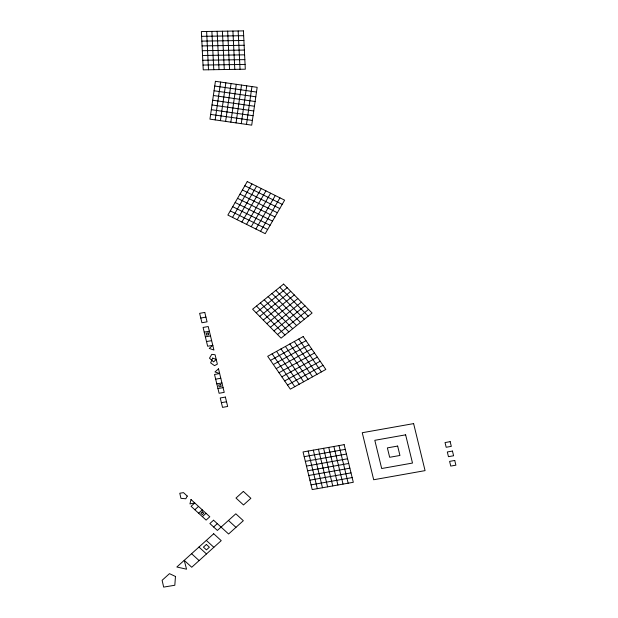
<?xml version="1.0" encoding="UTF-8"?>
<svg xmlns="http://www.w3.org/2000/svg" width="618" height="618" viewBox="0 0 618 618"><rect width="100%" height="100%" fill="white"/><g stroke="black" fill="none" stroke-linecap="round" stroke-linejoin="round"><path stroke-width="0.93" d="M215.18 119.9L220.634 82.055M220.402 120.649L225.848 82.812M225.616 121.406L231.07 83.561M230.838 122.155L236.292 84.318M236.053 122.905L241.507 85.068M241.275 123.662L246.729 85.817M246.489 124.411L251.943 86.574M232.53 217.397L251.935 183.901M237.204 219.722L256.609 186.219M241.87 222.047L261.275 188.544M246.543 224.373L265.949 190.869M251.217 226.698L270.622 193.195M255.883 229.023L275.288 195.52M260.557 231.348L279.962 197.845M194.84 509.75L198.525 506.42M198.602 513.195L202.287 509.865M202.356 516.64L206.041 513.319M213.627 526.984L217.32 523.655M256.169 312.816L287.185 287.702M259.73 316.439L290.738 291.317M263.283 320.054L294.299 294.933M266.845 323.67L297.861 298.548M270.406 327.285L301.422 302.163M273.967 330.9L304.983 305.786M277.528 334.516L308.536 309.402M270.514 360.402L306.003 340.688M273.349 364.512L308.838 344.798M276.184 368.622L311.673 348.907M279.012 372.724L314.5 353.009M281.847 376.833L317.335 357.119M284.682 380.943L320.17 361.229M287.517 385.045L322.998 365.331M200.78 318.038L205.918 317.127M204.218 332.144L209.355 331.233M205.361 336.849L210.499 335.937M206.505 341.553L211.642 340.642M215.659 379.166L220.796 378.255M216.802 383.871L221.947 382.959M217.953 388.567L223.09 387.656M221.383 402.673L226.52 401.762M304.195 456.663L345.292 449.371M305.338 461.36L346.435 454.075M306.482 466.065L347.579 458.772M307.625 470.769L348.722 463.477M308.768 475.466L349.865 468.181M309.912 480.171L351.016 472.878M311.055 484.875L352.16 477.583M201.599 36.331L243.67 35.69M201.839 41.12L243.901 40.479M202.071 45.91L244.133 45.268M202.31 50.699L244.373 50.058M202.542 55.489L244.604 54.84M202.774 60.278L244.844 59.629M203.013 65.068L245.076 64.419M214.732 86.033L256.485 92.051M214.052 90.769L255.798 96.787M213.372 95.496L255.118 101.514M212.685 100.224L254.438 106.242M212.005 104.96L253.759 110.97M211.325 109.687L253.079 115.705M210.645 114.415L252.391 120.433M244.836 185.763L282.21 204.357M242.41 189.95L279.784 208.544M239.985 194.137L277.358 212.731M237.559 198.324L274.933 216.918M235.134 202.511L272.507 221.105M232.708 206.698L270.081 225.292M230.282 210.885L267.656 229.479M228.444 520.456L235.96 527.347M206.335 540.402L213.851 547.301M198.965 547.054L206.482 553.952M191.595 553.705L199.112 560.596M279.745 287.223L308.22 316.153M275.867 290.367L304.35 319.297M271.99 293.504L300.472 322.434M268.112 296.64L296.594 325.578M264.241 299.784L292.716 328.714M260.363 302.92L288.838 331.858M256.485 306.064L284.96 334.995M298.741 339.05L321.399 371.905M294.299 341.515L316.964 374.369M289.865 343.979L312.523 376.833M285.431 346.443L308.088 379.297M280.997 348.907L303.654 381.762M276.555 351.372L299.22 384.226M272.121 353.836L294.778 386.69M339.012 445.578L348.166 483.199M333.874 446.49L343.029 484.11M328.737 447.401L337.891 485.014M323.6 448.313L332.754 485.926M318.455 449.224L327.617 486.837M313.318 450.136L322.48 487.749M308.181 451.047L317.343 488.66M238.169 30.977L240.054 69.293M232.916 31.062L234.794 69.37M227.656 31.139L229.541 69.455M222.395 31.224L224.28 69.533M217.142 31.302L219.019 69.61M211.881 31.387L213.766 69.695M206.628 31.464L208.505 69.772M175.466 576.463L174.817 585.254L163.67 587.1L162.109 580.302L169.479 573.651L175.466 576.463M215.412 81.306L209.958 119.143L251.711 125.16L257.165 87.323L215.412 81.306M191.008 499.529L189.942 503.909L194.77 502.975L191.086 506.296L206.118 520.086L209.803 516.764L191.008 499.529M212.677 358.116L210.63 362.89L214.516 365.64L217.366 364.149L215.079 354.747L211.765 354.353L209.487 358.193L213.596 361.878L216.223 359.444L212.677 358.116M187.254 496.084L185.794 498.765L180.95 498.347L179.784 493.249L183.492 492.631L187.254 496.084M247.262 181.576L227.857 215.072L265.23 233.666L284.635 200.17L247.262 181.576M202.31 511.897L200.835 513.234L202.333 514.609L203.809 513.28L202.31 511.897M243.361 491.403L235.991 498.054L243.5 504.952L250.869 498.301L243.361 491.403M213.558 520.209L209.873 523.539L217.389 530.429L235.813 513.805L243.33 520.696L228.59 533.998L213.558 520.209M213.704 533.751L176.848 567.007L186.551 569.193L184.226 560.356L191.734 567.247L221.221 540.65L213.704 533.751M206.373 544.466L203.43 547.131L206.435 549.889L209.386 547.224L206.373 544.466M212.785 345.338L209.247 348.421L213.928 350.043L208.212 326.536L203.075 327.447L207.648 346.25L212.785 345.338M218.509 368.853L214.971 371.928L219.653 373.55L214.516 374.462L219.096 393.272L224.234 392.36L218.509 368.853M283.623 284.087L252.607 309.201L281.082 338.139L312.098 313.017L283.623 284.087M303.175 336.586L267.687 356.3L290.344 389.155L325.833 369.44L303.175 336.586M204.774 312.43L199.637 313.341L201.924 322.743L207.069 321.831L204.774 312.43M208.158 332.917L206.103 333.287L206.559 335.165L208.614 334.801L208.158 332.917M220.742 384.643L218.687 385.006L219.151 386.883L221.205 386.52L220.742 384.643M225.377 397.065L220.24 397.977L222.526 407.378L227.663 406.466L225.377 397.065M413.62 423.616L362.248 432.724L373.689 479.746L425.068 470.63L413.62 423.616M344.149 444.666L303.044 451.959L312.206 489.572L353.303 482.287L344.149 444.666M405.632 434.84L374.809 440.31L381.677 468.521L412.5 463.052L405.632 434.84M397.652 446.065L387.378 447.888L389.664 457.289L399.939 455.466L397.652 446.065M450.167 441.654L445.03 442.565L446.173 447.27L451.31 446.358L450.167 441.654M452.453 451.063L447.316 451.974L448.459 456.671L453.597 455.76L452.453 451.063M454.748 460.464L449.61 461.376L450.754 466.08L455.891 465.169L454.748 460.464M243.43 30.9L201.368 31.549L203.245 69.857L245.307 69.208L243.43 30.9"/></g></svg>
